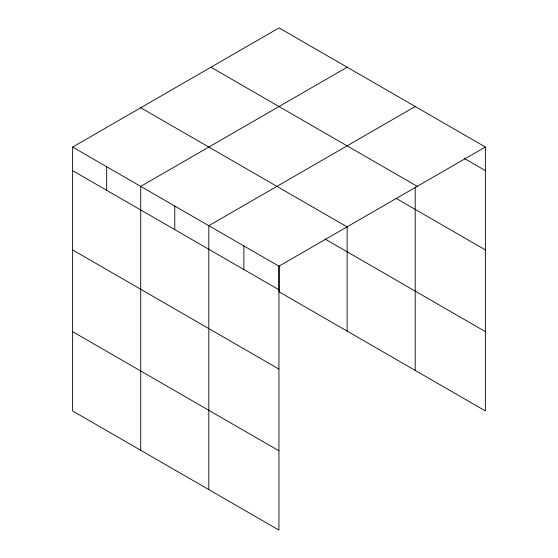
<?xml version="1.0" encoding="UTF-8"?>
<svg xmlns="http://www.w3.org/2000/svg" width="558" height="558" viewBox="0 0 558 558"><rect width="100%" height="100%" fill="white"/><g stroke="black" fill="none" stroke-linecap="round" stroke-linejoin="round"><path stroke-width="0.84" d="M72.631 147.075L278.944 266.194L278.944 530.1L72.631 410.981L72.631 147.075L279.056 27.9L485.369 147.019L485.369 410.925L279.056 291.806L279.056 265.943M347.139 67.211L140.714 186.386L140.714 450.292M415.222 106.515L208.797 225.697L208.797 489.603M278.944 266.194L485.369 147.019M464.479 158.535L485.369 170.595M210.931 67.232L417.251 186.344M395.985 198.292L485.369 249.907M140.749 107.75L347.069 226.869M324.937 238.991L485.369 331.612M72.631 170.657L278.944 289.776M72.631 249.963L278.944 369.082M72.631 331.675L278.944 450.794M415.222 186.993L415.222 370.421M347.139 226.597L347.139 331.11M243.874 245.945L243.874 269.528M174.759 206.041L174.759 229.624M106.669 166.73L106.669 190.313"/></g></svg>
